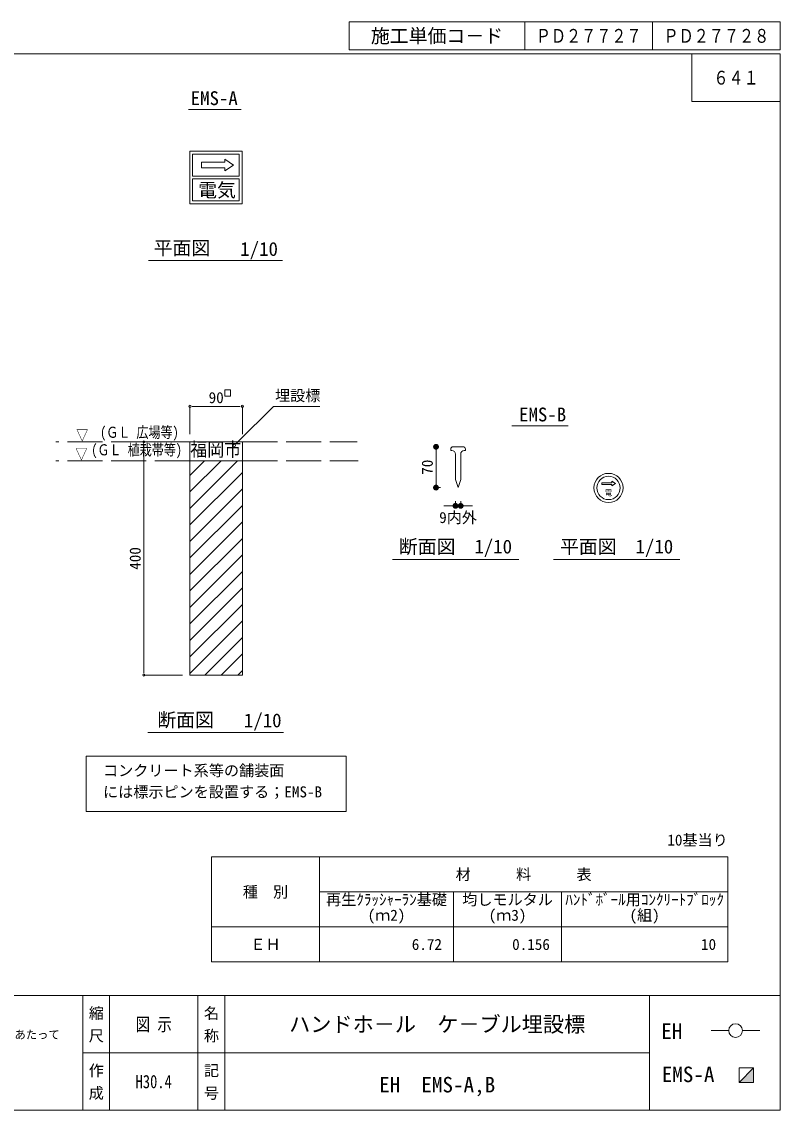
# Model space of a CAD drawing. Units: millimetres at full size, sheet at 1:20; some dimension numbers follow another scale. Extents: x 374 to 5850, y 4690 to 8423.
# Drawn here: x 3250 to 5850, y 4690 to 8423 of the extents above; entities that cross this region are included whole.
import ezdxf
from ezdxf.enums import TextEntityAlignment as Align

# ---------------------------------------------------------------- set-up
doc = ezdxf.new("R2010")
doc.units = ezdxf.units.MM
doc.header["$LTSCALE"] = 20
doc.linetypes.add('DASHED', pattern=[7.5, 6, -1.5])
for name, color, linetype, lineweight in [('0_2', 7, 'Continuous', 13), ('_0-0_', 7, 'Continuous', 13), ('ハッチ', 4, 'Continuous', 13), ('寸法', 1, 'Continuous', 13), ('本体', 7, 'Continuous', 13)]:
    doc.layers.add(name, color=color, linetype=linetype, lineweight=lineweight)
doc.styles.add('@ＭＳ ゴシック', font='')
doc.styles.add('ＭＳ ゴシック', font='')
doc.styles.get('@ＭＳ ゴシック').set_extended_font_data('@MS Gothic')
doc.styles.get('ＭＳ ゴシック').set_extended_font_data('MS Gothic')

# ---------------------------------------------------------------- blocks, each defined once
blk = doc.blocks.new('filled_dot')
at = {"color": 0, "linetype": 'Continuous', "lineweight": -2, "const_width": 1.25}
blk.add_lwpolyline([(-0.625, 0, 1), (0.625, 0, 1)], format="xyb", close=True, dxfattribs=at)

msp = doc.modelspace()

# ---------------------------------------------------------------- hatches: boundary and pattern name
at = {"layer": '本体'}
msp.add_hatch(color=256, dxfattribs=at).paths.add_polyline_path([(5709.16, 4785.01), (5759.16, 4835.01), (5759.16, 4785.01)])

# ---------------------------------------------------------------- linework, layer by layer
at = {"layer": '0_2'}
for p, q in [((3900.49, 5558.42), (3900.49, 5198.42)), ((3900.49, 5558.42), (5670.49, 5558.42)), ((4270.49, 5558.42), (4270.49, 5198.42)), ((5670.49, 5558.42), (5670.49, 5198.42)), ((4270.49, 5438.42), (5670.49, 5438.42)), ((4730.49, 5438.42), (4730.49, 5198.42)), ((5100.49, 5438.42), (5100.49, 5198.42)), ((3900.49, 5318.42), (5670.49, 5318.42)), ((3900.49, 5198.42), (5670.49, 5198.42)), ((5402.7, 4886.19), (3458.81, 4886.19))]:
    msp.add_line(p, q, dxfattribs=at)
at = {"layer": '_0-0_'}
for p, q in [((4372.34, 8422.97), (4372.34, 8326.21)), ((4372.34, 8422.97), (5850.38, 8422.97)), ((4974.74, 8422.97), (4974.74, 8326.21)), ((5412.56, 8422.97), (5412.56, 8326.21)), ((5850.38, 8422.97), (5850.38, 8326.21)), ((4372.34, 8326.21), (5850.38, 8326.21)), ((5547.69, 8313.24), (5547.69, 8149.24)), ((5850.38, 8149.24), (5547.69, 8149.24)), ((3458.81, 5082.77), (3458.81, 4689.61)), ((3550.73, 5082.77), (3550.73, 4689.61)), ((3853.68, 5082.77), (3853.68, 4689.83)), ((3945.61, 5082.77), (3945.61, 4689.61)), ((5402.7, 5082.77), (5402.7, 4689.61))]:
    msp.add_line(p, q, dxfattribs=at)
at = {"layer": '_0-0_', "color": 6}
msp.add_line((374.13, 5082.77), (5850.38, 5082.77), dxfattribs=at)
msp.add_lwpolyline([(5850.38, 8313.24), (374.13, 8313.24), (374.13, 4689.61), (5850.38, 4689.61)], close=True, dxfattribs=at)
at = {"layer": 'ハッチ', "color": 1}
for p, q in [((4670.2, 6965.22), (4670.2, 6825.22)), ((4678.39, 6965.22), (4670.2, 6965.22)), ((4685.36, 6825.22), (4670.2, 6825.22)), ((4696.82, 6762.54), (4794.82, 6762.54)), ((4736.82, 6779.19), (4736.82, 6762.54)), ((4754.82, 6779.19), (4754.82, 6762.54))]:
    msp.add_line(p, q, dxfattribs=at)
at = {"layer": 'ハッチ'}
for p, q in [((4720.82, 6957.22), (4720.82, 6952.22)), ((4720.82, 6952.22), (4724.82, 6952.22)), ((4762.82, 6965.22), (4728.82, 6965.22)), ((4766.82, 6952.22), (4770.82, 6952.22)), ((4770.82, 6952.22), (4770.82, 6957.22)), ((4736.82, 6853.22), (4736.82, 6940.22)), ((4754.82, 6940.22), (4754.82, 6853.22)), ((4736.82, 6853.22), (4745.82, 6825.22)), ((4745.82, 6825.22), (4754.82, 6853.22))]:
    msp.add_line(p, q, dxfattribs=at)
for radius in [50, 40]:
    msp.add_circle((5261.7, 6824.09), radius, dxfattribs=at)
for centre, radius, start, end in [((4728.82, 6957.22), 8, 90, 180), ((4724.82, 6940.22), 12, 0, 90), ((4766.82, 6940.22), 12, 90, 180), ((4762.82, 6957.22), 8, 0, 90)]:
    msp.add_arc(centre, radius, start, end, dxfattribs=at)
at = {"layer": '寸法', "color": 3}
for p, q in [((3821.24, 8121.56), (4002.45, 8121.56)), ((3683.81, 7604.12), (4144.27, 7604.12)), ((3965.04, 7159.98), (3946.32, 7159.98)), ((3946.32, 7159.98), (3946.32, 7138.92)), ((3946.32, 7138.92), (3965.04, 7138.92)), ((3965.04, 7138.92), (3965.04, 7159.98)), ((3983.96, 6975.29), (3989.26, 6980.6)), ((3682.64, 5985.11), (4147.52, 5985.11))]:
    msp.add_line(p, q, dxfattribs=at)
at = {"layer": '寸法'}
for p, q in [((3826.44, 7007.9), (3826.44, 7103.83)), ((3833.94, 7103.83), (3841.44, 7103.83)), ((3841.44, 7103.83), (3991.44, 7103.83)), ((3998.94, 7103.83), (3991.44, 7103.83)), ((4006.44, 7007.9), (4006.44, 7103.83)), ((3801.45, 6982.23), (3668.48, 6982.23)), ((3668.48, 6974.73), (3668.48, 6967.23)), ((3668.48, 6967.23), (3668.48, 6197.23)), ((3668.48, 6189.73), (3668.48, 6197.23)), ((3801.45, 6182.23), (3668.48, 6182.23))]:
    msp.add_line(p, q, dxfattribs=at)
at = {"layer": '寸法', "color": 3}
msp.add_lwpolyline([(3989.26, 6980.6), (4112.52, 7103.85), (4272.26, 7103.85)], dxfattribs=at)
msp.add_lwpolyline([(3470.29, 5904.1), (4361.94, 5904.1), (4361.94, 5714.2), (3470.29, 5714.2)], close=True, dxfattribs=at)
at = {"layer": '寸法'}
for centre, start, end in [((3826.44, 7103.83), 0, 180), ((3826.44, 7103.83), 180, 0), ((4006.44, 7103.83), 0, 180), ((4006.44, 7103.83), 180, 0), ((3668.48, 6982.23), 90, 270), ((3668.48, 6982.23), 270, 90), ((3668.48, 6182.23), 90, 270), ((3668.48, 6182.23), 270, 90)]:
    msp.add_arc(centre, 3.75, start, end, dxfattribs=at)
at = {"layer": '寸法', "color": 3}
for start, end in [(45.00003, 225.00003), (225.00003, 45.00003)]:
    msp.add_arc((3978.66, 6969.99), 3.75, start, end, dxfattribs=at)
at = {"layer": '本体'}
for p, q in [((3825.64, 7978.94), (4005.64, 7978.94)), ((3825.64, 7978.94), (3825.64, 7798.94)), ((3835.64, 7968.94), (3995.64, 7968.94)), ((3835.64, 7968.94), (3835.64, 7893.94)), ((3995.64, 7893.94), (3995.64, 7968.94)), ((4005.64, 7978.94), (4005.64, 7798.94)), ((3865.64, 7941.44), (3865.64, 7921.44)), ((3865.64, 7941.44), (3945.64, 7941.44)), ((3865.64, 7921.44), (3945.64, 7921.44)), ((3945.64, 7951.44), (3975.64, 7931.44)), ((3945.64, 7941.44), (3945.64, 7951.44)), ((3945.64, 7911.44), (3975.64, 7931.44)), ((3945.64, 7911.44), (3945.64, 7921.44)), ((3995.64, 7893.94), (3835.64, 7893.94)), ((3835.64, 7883.94), (3835.64, 7808.94)), ((3995.64, 7883.94), (3835.64, 7883.94)), ((3995.64, 7883.94), (3995.64, 7808.94)), ((3995.64, 7808.94), (3835.64, 7808.94)), ((4005.64, 7798.94), (3825.64, 7798.94)), ((4929.97, 7037.23), (5123.81, 7037.23)), ((3826.44, 6982.23), (4006.44, 6982.23)), ((3826.44, 6982.23), (3826.44, 6182.23)), ((4006.44, 6982.23), (4006.44, 6182.23)), ((3826.44, 6866.8), (3876.87, 6917.23)), ((3826.44, 6917.23), (4006.44, 6917.23)), ((3826.44, 6753.67), (3990.01, 6917.23)), ((3826.44, 6810.23), (3933.44, 6917.23)), ((3826.44, 6697.1), (4006.44, 6877.1)), ((5239.29, 6842.08), (5239.29, 6836.2)), ((5239.29, 6842.08), (5272.89, 6842.08)), ((5239.29, 6836.2), (5272.89, 6836.2)), ((5272.89, 6847.54), (5285.49, 6839.14)), ((5272.89, 6842.08), (5272.89, 6847.54)), ((5272.89, 6830.74), (5285.49, 6839.14)), ((5272.89, 6830.74), (5272.89, 6836.2)), ((3826.44, 6640.53), (4006.44, 6820.53)), ((3826.44, 6583.96), (4006.44, 6763.96)), ((3826.44, 6527.39), (4006.44, 6707.39)), ((3826.44, 6470.82), (4006.44, 6650.82)), ((3826.44, 6414.25), (4006.44, 6594.25)), ((4520.97, 6578.59), (4953.83, 6578.59)), ((5073.49, 6578.59), (5506.35, 6578.59)), ((3826.44, 6357.69), (4006.44, 6537.69)), ((3826.44, 6301.12), (4006.44, 6481.12)), ((3826.44, 6244.55), (4006.44, 6424.55)), ((3826.44, 6187.98), (4006.44, 6367.98)), ((3877.26, 6182.23), (4006.44, 6311.41)), ((3933.83, 6182.23), (4006.44, 6254.84)), ((3990.4, 6182.23), (4006.44, 6198.27)), ((3990.4, 6182.23), (4006.44, 6198.27)), ((3826.44, 6182.23), (4006.44, 6182.23)), ((5673.8, 4962.96), (5613.8, 4962.96)), ((5720.75, 4962.96), (5780.75, 4962.96)), ((5709.16, 4835.01), (5759.16, 4835.01)), ((5709.16, 4785.01), (5709.16, 4835.01)), ((5709.16, 4785.01), (5759.16, 4835.01)), ((5759.16, 4835.01), (5759.16, 4785.01)), ((5759.16, 4785.01), (5709.16, 4785.01))]:
    msp.add_line(p, q, dxfattribs=at)
at = {"layer": '本体', "linetype": 'DASHED'}
for p, q in [((3826.44, 6982.23), (3366.11, 6982.23)), ((4006.44, 6982.23), (4399.69, 6982.23)), ((3826.49, 6917.23), (3366.11, 6917.23)), ((4006.44, 6917.23), (4403.17, 6917.23))]:
    msp.add_line(p, q, dxfattribs=at)
at = {"layer": '本体'}
msp.add_circle((5697.27, 4962.96), 23.48, dxfattribs=at)

# ---------------------------------------------------------------- block references
at = {"layer": 'ハッチ', "color": 1, "xscale": 8, "yscale": 8}
for p, rotation in [((4670.2, 6965.22), 270), ((4670.2, 6825.22), 90), ((4736.82, 6762.54), 180)]:
    msp.add_blockref('filled_dot', p, dxfattribs=dict(at, rotation=rotation))
msp.add_blockref('filled_dot', (4754.82, 6762.54), dxfattribs=at)

# ---------------------------------------------------------------- texts
at = {"layer": '_0-0_', "style": 'ＭＳ ゴシック'}
for s, height, p in [('施工単価コ－ド', 47.47, (4673.54, 8374.59)), ('材\u3000\u3000\u3000料\u3000\u3000\u3000表', 37.98, (4970.49, 5498.42)), ('種\u3000別', 37.98, (4085.49, 5438.42)), ('ＥＨ', 37.98, (4085.49, 5258.42)), ('ハンドホ－ル\u3000ケ－ブル埋設標', 53.17, (4674.16, 4984.48)), ('EH ', 53.17, (5496.81, 4961.01)), ('EMS-A', 53.17, (5534.53, 4812.61)), ('EH  EMS-A,B', 53.17, (4674.16, 4777.28))]:
    msp.add_text(s, height=height, dxfattribs=at).set_placement(p, align=Align.MIDDLE_CENTER)
at = {"layer": '_0-0_', "style": 'ＭＳ ゴシック', "width": 0.8}
for s, height, p in [('ＰＤ２７７２７', 47.47, (5193.65, 8374.59)), ('ＰＤ２７７２８', 47.47, (5631.47, 8374.59)), ('６４１', 47.47, (5699.04, 8231.24)), ('図 示', 45.57, (3702.21, 4984.48)), ('H30.4', 45.57, (3702.21, 4787.9))]:
    msp.add_text(s, height=height, dxfattribs=at).set_placement(p, align=Align.MIDDLE_CENTER)
at = {"layer": '_0-0_', "style": 'ＭＳ ゴシック'}
for s, p in [('10基当り', (5670.49, 5616.36)), ('6.72', (4690.49, 5258.42)), ('0.156', (5060.49, 5258.42)), ('10', (5630.49, 5258.42))]:
    msp.add_text(s, height=37.98, dxfattribs=at).set_placement(p, align=Align.MIDDLE_RIGHT)
for s, p in [('再生ｸﾗｯｼｬｰﾗﾝ基礎', (4293.29, 5431.12)), ('均しモルタル', (4760.09, 5431.12)), ('ﾊﾝﾄﾞﾎﾞｰﾙ用ｺﾝｸﾘｰﾄﾌﾞﾛｯｸ', (5113.54, 5431.12)), ('(ｍ2)', (4435.74, 5377.52)), ('(ｍ3)', (4850.74, 5377.52)), ('(組)', (5333.69, 5377.52))]:
    msp.add_text(s, height=37.98, dxfattribs=at).set_placement(p, align=Align.TOP_LEFT)
at = {"layer": '_0-0_', "style": '@ＭＳ ゴシック'}
for s, p in [(' 縮 尺 ', (3504.77, 4984.48)), ('名 称', (3899.65, 4984.48)), ('作 成', (3504.77, 4787.9)), ('記 号', (3899.65, 4787.9))]:
    msp.add_text(s, height=37.98, rotation=270, dxfattribs=at).set_placement(p, align=Align.MIDDLE_CENTER)
at = {"layer": 'ハッチ', "color": 1, "style": 'ＭＳ ゴシック'}
msp.add_text('70', height=37.98, rotation=90, dxfattribs=at).set_placement((4640.2, 6895.22), align=Align.MIDDLE_CENTER)
msp.add_text('9内外', height=37.98, dxfattribs=at).set_placement((4745.82, 6722.56), align=Align.MIDDLE_CENTER)
at = {"layer": '寸法', "color": 3, "style": 'ＭＳ ゴシック'}
for s, height, p in [('EMS-A', 47.47, (3829.02, 8122.83)), ('平面図', 47.47, (3701.89, 7609.23)), ('1/10', 47.47, (3999.02, 7605.65)), ('埋設標', 37.98, (4118.36, 7110.58)), ('断面図', 47.47, (3714.56, 5990.55)), ('1/10', 47.47, (4011.41, 5988.75)), ('コンクリート系等の舗装面', 37.98, (3528.53, 5824.48)), ('には標示ピンを設置する；EMS-B', 37.98, (3528.53, 5751.11))]:
    msp.add_text(s, height=height, dxfattribs=at).set_placement(p, align=Align.BOTTOM_LEFT)
msp.add_text('90', height=37.98, dxfattribs=at).set_placement((3916.44, 7133.83), align=Align.MIDDLE_CENTER)
msp.add_text('400', height=37.98, rotation=90, dxfattribs=at).set_placement((3638.48, 6582.23), align=Align.MIDDLE_CENTER)
at = {"layer": '本体', "style": 'ＭＳ ゴシック'}
msp.add_text('電気', height=47.47, dxfattribs=at).set_placement((3854.32, 7807.68), align=Align.BOTTOM_LEFT)
at = {"layer": '本体', "color": 3, "style": 'ＭＳ ゴシック'}
for s, height, p in [('EMS-B', 47.47, (4954.96, 7037.93)), ('電', 18.99, (5248.32, 6791.97)), ('断面図\u30001/10', 47.47, (4542.72, 6585.01)), ('平面図\u30001/10', 47.47, (5095.24, 6585.01))]:
    msp.add_text(s, height=height, dxfattribs=at).set_placement(p, align=Align.BOTTOM_LEFT)
at = {"layer": '本体', "color": 3, "style": 'ＭＳ ゴシック', "width": 0.8}
for s, p in [('▽', (3457.06, 6974.95)), ('(ＧＬ 広場等)', (3653.18, 6984.65)), ('▽', (3454.39, 6909.95)), ('(ＧＬ 植栽帯等)', (3643.74, 6924.46))]:
    msp.add_text(s, height=37.98, dxfattribs=at).set_placement(p, align=Align.BOTTOM_CENTER)
at = {"layer": '本体', "style": 'ＭＳ ゴシック', "width": 0.9}
msp.add_text('福岡市', height=47.47, dxfattribs=at).set_placement((3827.54, 6918.32), align=Align.BOTTOM_LEFT)
at = {"layer": '本体', "style": 'ＭＳ ゴシック'}
msp.add_text('○ハンドホールの製品については代表的な形状を示すもので、採用にあたって', height=28.48, dxfattribs=at).set_placement((2020.59, 4962.99), align=Align.TOP_LEFT)

doc.saveas('drawing.dxf')
